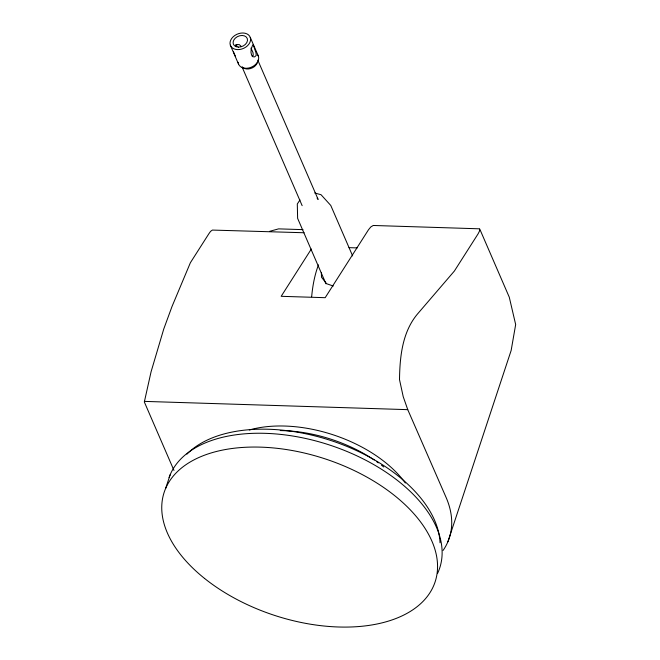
<?xml version="1.0" encoding="UTF-8"?>
<svg xmlns="http://www.w3.org/2000/svg" width="660" height="660" viewBox="0 0 660 660"><rect width="100%" height="100%" fill="white"/><g stroke="black" fill="none" stroke-linecap="round" stroke-linejoin="round"><path stroke-width="0.99" d="M304.12 232.749L212.396 230.076L210.556 231.371L208.865 233.747L190.377 262.738L172.004 306.521L163.746 329.035L151.066 371.811L144.334 401.981L173.984 470.448M311.338 249.01L281.176 296.315L325.182 297.693L368.503 229.746L370.78 226.966L373.222 225.472L479.498 228.814L479.556 230.975L478.096 233.838L454.393 271.021L417.31 314.218C402.237 332.343 399.828 356.945 399.506 379.615L403.219 396.668L407.756 409.654L446.119 497.491A142.37 82.071 18.3 0 1 443.083 550.44M165.611 488.507L170.181 474.705M447.868 541.802L511.154 350.443L515.666 324.555L509.281 297.206L479.795 229.136M299.962 199.947L297.305 203.989L297.619 218.353L325.966 283.784M235.455 45.944L237.064 44.492L239.357 44.657L241.172 46.365M252.178 56.323L253.25 55.357L253.011 52.66L250.998 48.056M269.676 231.313L278.586 228.871L303.014 229.639M348.991 247.648L357.175 247.904M144.392 401.387L407.756 409.654M314.738 192.992L321.057 194.733L330.767 205.441L352.63 255.915M333.259 286.019L326.593 283.717L321.502 277.208L321.354 272.572M317.089 198.165L318.137 199.435L257.812 60.159M235.793 44.542L237.13 46.241M235.364 56.207L233.425 51.719M250.272 37.422A10.7 7.78 -23.4 0 1 237.559 49.607A10.7 7.78 -23.4 0 1 233.087 36.877A10.7 7.78 -23.4 0 1 250.272 37.422L258.365 56.116M242.236 67.328L302.148 205.656M230.34 45.185L238.433 63.88M169.067 477.551A142.684 82.244 18.3 0 1 335.725 447.133A142.684 82.244 18.3 0 1 437.464 573.598M186.937 454.154A138.196 79.662 18.3 0 1 335.478 442.076A138.196 79.662 18.3 0 1 440.03 542.792M249.298 429.982A106.78 61.553 18.3 0 1 405.364 483.037M280.244 430.584A106.78 61.553 18.3 0 1 374.228 460.004M376.72 461.711A106.78 61.553 18.3 0 1 378.337 462.866M381.48 465.209A106.78 61.553 18.3 0 1 383.757 466.991M257.375 62.584A8.588 6.237 -23.4 0 1 250.429 68.582A8.588 6.237 -23.4 0 1 242.228 66.866M257.359 54.343A10.7 7.78 -23.4 0 1 251.254 67.237A10.7 7.78 -23.4 0 1 238.12 62.279M311.668 296.752A59.326 22.159 -88.2 0 1 318.491 264.866M251.245 49.129L250.965 52.272L251.575 55.06L252.912 56.752L254.611 56.9L256.22 55.448L255.981 52.759L253.341 45.094L252.615 44.987L251.245 49.129M204.567 578.44A142.684 82.244 18.3 0 0 433.694 585.635A142.684 82.244 18.3 0 0 260.7 447.142A142.684 82.244 18.3 0 0 204.567 578.44M238.384 47.124A7.499 5.453 -23.4 0 0 247.294 38.585A7.499 5.453 -23.4 0 0 235.24 38.206A7.499 5.453 -23.4 0 0 238.384 47.124"/></g></svg>
